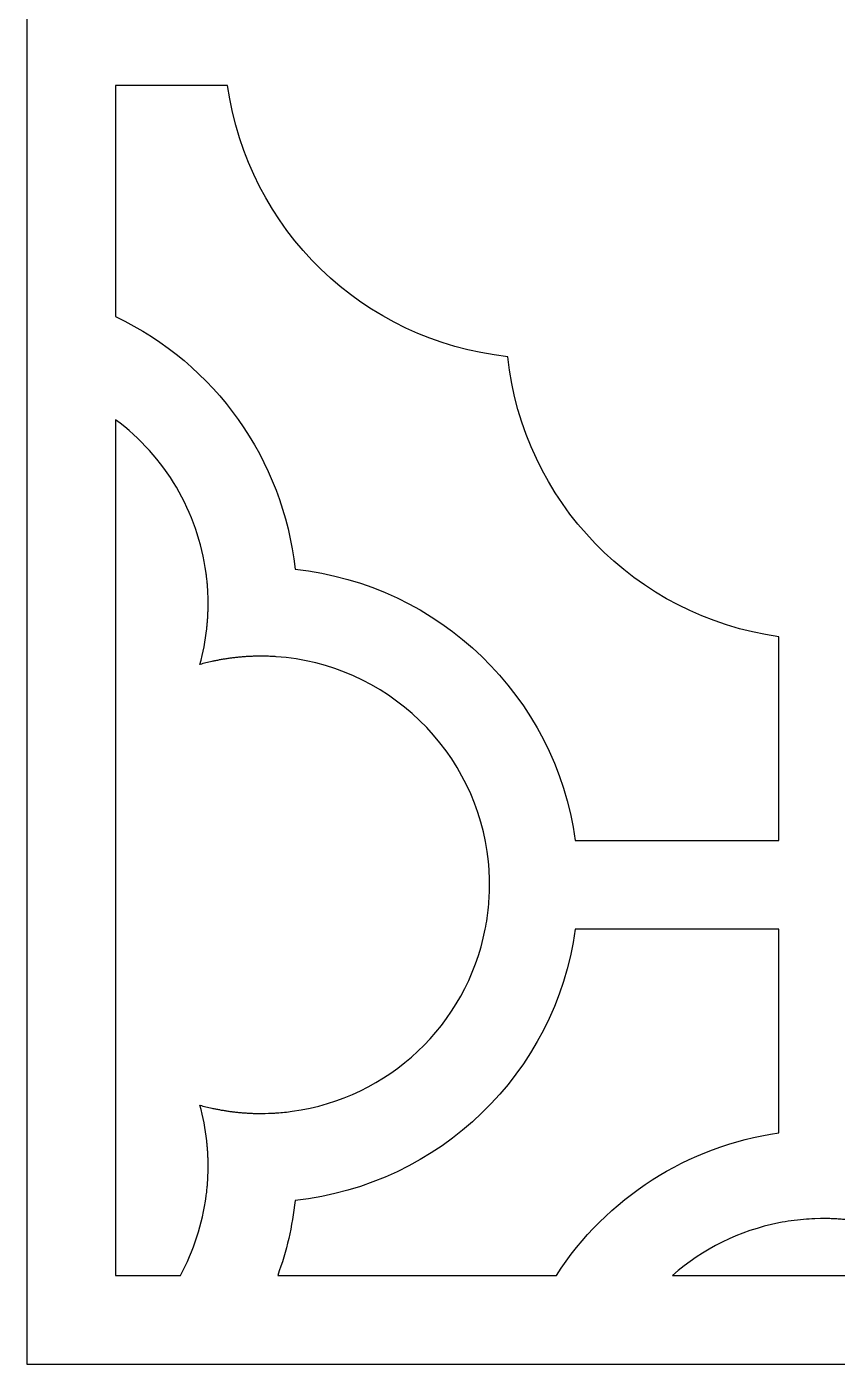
# Model space of a CAD drawing. Header units: centimetres. Extents: x -7.4 to -1.5, y -9 to 2.2.
# Drawn here: x -7.44 to -6.471, y -9 to -7.401 of the extents above; entities that cross this region are included whole.
import ezdxf

# ---------------------------------------------------------------- set-up
doc = ezdxf.new("R2010")
doc.units = ezdxf.units.CM
doc.header["$MEASUREMENT"] = 0
doc.layers.add('layer 1', color=7, linetype='Continuous')

msp = doc.modelspace()

# ---------------------------------------------------------------- linework, layer by layer
at = {"layer": 'layer 1', "color": 250}
for points, knots in [([(-7.43951, 2.23468), (-7.43951, 2.23468), (-7.33331, 2.23468), (-7.33331, 2.23468), (-7.33331, 2.23468), (-7.33331, 2.23468), (-1.60574, 2.23468), (-1.60574, 2.23468), (-1.60574, 2.23468), (-1.60574, 2.23468), (-1.49953, 2.23468), (-1.49953, 2.23468), (-1.49953, 2.23468), (-1.49953, 2.23468), (-1.49953, 2.12848), (-1.49953, 2.12848), (-1.49953, 2.12848), (-1.49953, 2.12848), (-1.49953, -8.89401), (-1.49953, -8.89401), (-1.49953, -8.89401), (-1.49953, -8.89401), (-1.49953, -9.00021), (-1.49953, -9.00021), (-1.49953, -9.00021), (-1.49953, -9.00021), (-1.60574, -9.00021), (-1.60574, -9.00021), (-1.60574, -9.00021), (-1.60574, -9.00021), (-7.33331, -9.00021), (-7.33331, -9.00021), (-7.33331, -9.00021), (-7.33331, -9.00021), (-7.43951, -9.00021), (-7.43951, -9.00021), (-7.43951, -9.00021), (-7.43951, -9.00021), (-7.43951, -8.89401), (-7.43951, -8.89401), (-7.43951, -8.89401), (-7.43951, -8.89401), (-7.43951, 2.12848), (-7.43951, 2.12848), (-7.43951, 2.12848), (-7.43951, 2.12848), (-7.43951, 2.23468), (-7.43951, 2.23468)], [0, 0, 0, 0, 0.0769231, 0.0769231, 0.0769231, 0.0769231, 0.1538462, 0.1538462, 0.1538462, 0.1538462, 0.2307692, 0.2307692, 0.2307692, 0.2307692, 0.3076923, 0.3076923, 0.3076923, 0.3076923, 0.3846154, 0.3846154, 0.3846154, 0.3846154, 0.4615385, 0.4615385, 0.4615385, 0.4615385, 0.5384615, 0.5384615, 0.5384615, 0.5384615, 0.6153846, 0.6153846, 0.6153846, 0.6153846, 0.6923077, 0.6923077, 0.6923077, 0.6923077, 0.7692308, 0.7692308, 0.7692308, 0.7692308, 0.8461538, 0.8461538, 0.8461538, 0.8461538, 1, 1, 1, 1]), ([(-7.33331, -7.47124), (-7.33331, -7.47124), (-7.3231, -7.47124), (-7.3231, -7.47124), (-7.3231, -7.47124), (-7.3231, -7.47124), (-7.25069, -7.47124), (-7.25069, -7.47124), (-7.25069, -7.47124), (-7.25069, -7.47124), (-7.19951, -7.47124), (-7.19951, -7.47124), (-7.19951, -7.47124), (-7.17531, -7.64339), (-7.03744, -7.77702), (-6.86457, -7.79551), (-6.86457, -7.79551), (-6.84596, -7.96837), (-6.71248, -8.10638), (-6.5403, -8.13044), (-6.5403, -8.13044), (-6.5403, -8.13044), (-6.5403, -8.18172), (-6.5403, -8.18172), (-6.5403, -8.18172), (-6.5403, -8.18172), (-6.5403, -8.20787), (-6.5403, -8.20787), (-6.5403, -8.20787), (-6.5403, -8.20787), (-6.5403, -8.28527), (-6.5403, -8.28527), (-6.5403, -8.28527), (-6.5403, -8.28527), (-6.5403, -8.37389), (-6.5403, -8.37389), (-6.5403, -8.37389), (-6.5403, -8.37389), (-6.66203, -8.37389), (-6.66203, -8.37389), (-6.66203, -8.37389), (-6.66203, -8.37389), (-6.78374, -8.37389), (-6.78374, -8.37389), (-6.78374, -8.37389), (-6.80795, -8.20172), (-6.94582, -8.0681), (-7.11868, -8.0496), (-7.11868, -8.0496), (-7.13302, -7.91847), (-7.21416, -7.8042), (-7.33331, -7.74759), (-7.33331, -7.74759), (-7.33331, -7.74759), (-7.33331, -7.47124), (-7.33331, -7.47124)], [0, 0, 0, 0, 0.0666667, 0.0666667, 0.0666667, 0.0666667, 0.1333333, 0.1333333, 0.1333333, 0.1333333, 0.2, 0.2, 0.2, 0.2, 0.2666667, 0.2666667, 0.2666667, 0.2666667, 0.3333333, 0.3333333, 0.3333333, 0.3333333, 0.4, 0.4, 0.4, 0.4, 0.4666667, 0.4666667, 0.4666667, 0.4666667, 0.5333333, 0.5333333, 0.5333333, 0.5333333, 0.6, 0.6, 0.6, 0.6, 0.6666667, 0.6666667, 0.6666667, 0.6666667, 0.7333333, 0.7333333, 0.7333333, 0.7333333, 0.8, 0.8, 0.8, 0.8, 0.8666667, 0.8666667, 0.8666667, 0.8666667, 1, 1, 1, 1]), ([(-7.33331, -7.87086), (-7.274, -7.91488), (-7.23497, -7.98105), (-7.22508, -8.05424), (-7.22508, -8.05424), (-7.22508, -8.05424), (-7.22492, -8.05539), (-7.22492, -8.05539), (-7.22492, -8.05539), (-7.22492, -8.05539), (-7.22479, -8.05655), (-7.22479, -8.05655), (-7.22479, -8.05655), (-7.22479, -8.05655), (-7.22451, -8.05888), (-7.22451, -8.05888), (-7.22451, -8.05888), (-7.22451, -8.05888), (-7.2243, -8.06061), (-7.2243, -8.06061), (-7.2243, -8.06061), (-7.2243, -8.06061), (-7.22417, -8.06176), (-7.22417, -8.06176), (-7.22417, -8.06176), (-7.22417, -8.06176), (-7.224, -8.0635), (-7.224, -8.0635), (-7.224, -8.0635), (-7.224, -8.0635), (-7.22386, -8.065), (-7.22386, -8.065), (-7.22386, -8.065), (-7.22386, -8.065), (-7.22374, -8.0664), (-7.22374, -8.0664), (-7.22374, -8.0664), (-7.22374, -8.0664), (-7.22364, -8.06759), (-7.22364, -8.06759), (-7.22364, -8.06759), (-7.22364, -8.06759), (-7.22356, -8.06857), (-7.22356, -8.06857), (-7.22356, -8.06857), (-7.22356, -8.06857), (-7.22345, -8.06992), (-7.22345, -8.06992), (-7.22345, -8.06992), (-7.22345, -8.06992), (-7.22311, -8.07518), (-7.22311, -8.07518), (-7.22311, -8.07518), (-7.22311, -8.07518), (-7.22304, -8.07634), (-7.22304, -8.07634), (-7.22304, -8.07634), (-7.22304, -8.07634), (-7.223, -8.07752), (-7.223, -8.07752), (-7.223, -8.07752), (-7.223, -8.07752), (-7.22293, -8.07871), (-7.22293, -8.07871), (-7.22293, -8.07871), (-7.22293, -8.07871), (-7.22289, -8.07988), (-7.22289, -8.07988), (-7.22289, -8.07988), (-7.22289, -8.07988), (-7.22283, -8.08162), (-7.22283, -8.08162), (-7.22283, -8.08162), (-7.22283, -8.08162), (-7.22272, -8.08553), (-7.22272, -8.08553), (-7.22272, -8.08553), (-7.22272, -8.08553), (-7.22271, -8.08701), (-7.22271, -8.08701), (-7.22271, -8.08701), (-7.22271, -8.08701), (-7.22267, -8.0888), (-7.22267, -8.0888), (-7.22267, -8.0888), (-7.22267, -8.0888), (-7.22265, -8.09054), (-7.22265, -8.09054), (-7.22265, -8.09054), (-7.22265, -8.09054), (-7.22267, -8.09173), (-7.22267, -8.09173), (-7.22267, -8.09173), (-7.22267, -8.09173), (-7.22267, -8.09291), (-7.22267, -8.09291), (-7.22267, -8.09291), (-7.22267, -8.09291), (-7.22271, -8.09409), (-7.22271, -8.09409), (-7.22271, -8.09409), (-7.22271, -8.09409), (-7.22271, -8.09528), (-7.22271, -8.09528), (-7.22271, -8.09528), (-7.22271, -8.09528), (-7.22274, -8.09645), (-7.22274, -8.09645), (-7.22274, -8.09645), (-7.22274, -8.09645), (-7.22276, -8.09763), (-7.22276, -8.09763), (-7.22276, -8.09763), (-7.22276, -8.09763), (-7.22279, -8.0988), (-7.22279, -8.0988), (-7.22279, -8.0988), (-7.22279, -8.0988), (-7.22283, -8.09997), (-7.22283, -8.09997), (-7.22283, -8.09997), (-7.22283, -8.09997), (-7.22289, -8.10115), (-7.22289, -8.10115), (-7.22289, -8.10115), (-7.22289, -8.10115), (-7.22293, -8.10233), (-7.22293, -8.10233), (-7.22293, -8.10233), (-7.22293, -8.10233), (-7.223, -8.10351), (-7.223, -8.10351), (-7.223, -8.10351), (-7.223, -8.10351), (-7.22304, -8.10467), (-7.22304, -8.10467), (-7.22304, -8.10467), (-7.22304, -8.10467), (-7.22311, -8.10584), (-7.22311, -8.10584), (-7.22311, -8.10584), (-7.22311, -8.10584), (-7.22316, -8.10701), (-7.22316, -8.10701), (-7.22316, -8.10701), (-7.22316, -8.10701), (-7.22324, -8.10818), (-7.22324, -8.10818), (-7.22324, -8.10818), (-7.22324, -8.10818), (-7.2233, -8.10934), (-7.2233, -8.10934), (-7.2233, -8.10934), (-7.2233, -8.10934), (-7.2234, -8.11051), (-7.2234, -8.11051), (-7.2234, -8.11051), (-7.2234, -8.11051), (-7.22348, -8.11166), (-7.22348, -8.11166), (-7.22348, -8.11166), (-7.22348, -8.11166), (-7.22358, -8.11283), (-7.22358, -8.11283), (-7.22358, -8.11283), (-7.22358, -8.11283), (-7.22367, -8.11398), (-7.22367, -8.11398), (-7.22367, -8.11398), (-7.22367, -8.11398), (-7.2238, -8.11516), (-7.2238, -8.11516), (-7.2238, -8.11516), (-7.2238, -8.11516), (-7.22389, -8.1163), (-7.22389, -8.1163), (-7.22389, -8.1163), (-7.22389, -8.1163), (-7.224, -8.11746), (-7.224, -8.11746), (-7.224, -8.11746), (-7.224, -8.11746), (-7.22409, -8.1186), (-7.22409, -8.1186), (-7.22409, -8.1186), (-7.22409, -8.1186), (-7.22422, -8.11975), (-7.22422, -8.11975), (-7.22422, -8.11975), (-7.22422, -8.11975), (-7.22435, -8.12091), (-7.22435, -8.12091), (-7.22435, -8.12091), (-7.22593, -8.13528), (-7.22866, -8.14951), (-7.23252, -8.16345), (-7.23252, -8.16345), (-7.22779, -8.16217), (-7.22303, -8.161), (-7.21825, -8.15995), (-7.21825, -8.15995), (-7.21825, -8.15995), (-7.21713, -8.1597), (-7.21713, -8.1597), (-7.21713, -8.1597), (-7.21713, -8.1597), (-7.21602, -8.15948), (-7.21602, -8.15948), (-7.21602, -8.15948), (-7.21602, -8.15948), (-7.2149, -8.15922), (-7.2149, -8.15922), (-7.2149, -8.15922), (-7.2149, -8.15922), (-7.21378, -8.15901), (-7.21378, -8.15901), (-7.21378, -8.15901), (-7.21378, -8.15901), (-7.21267, -8.15879), (-7.21267, -8.15879), (-7.21267, -8.15879), (-7.21267, -8.15879), (-7.21156, -8.15858), (-7.21156, -8.15858), (-7.21156, -8.15858), (-7.21156, -8.15858), (-7.21044, -8.15835), (-7.21044, -8.15835), (-7.21044, -8.15835), (-7.21044, -8.15835), (-7.20932, -8.15816), (-7.20932, -8.15816), (-7.20932, -8.15816), (-7.20932, -8.15816), (-7.20818, -8.15793), (-7.20818, -8.15793), (-7.20818, -8.15793), (-7.20818, -8.15793), (-7.20708, -8.15774), (-7.20708, -8.15774), (-7.20708, -8.15774), (-7.20708, -8.15774), (-7.20593, -8.15753), (-7.20593, -8.15753), (-7.20593, -8.15753), (-7.20593, -8.15753), (-7.20482, -8.15736), (-7.20482, -8.15736), (-7.20482, -8.15736), (-7.20482, -8.15736), (-7.20368, -8.15717), (-7.20368, -8.15717), (-7.20368, -8.15717), (-7.20368, -8.15717), (-7.20255, -8.157), (-7.20255, -8.157), (-7.20255, -8.157), (-7.20255, -8.157), (-7.20141, -8.1568), (-7.20141, -8.1568), (-7.20141, -8.1568), (-7.20141, -8.1568), (-7.20028, -8.15664), (-7.20028, -8.15664), (-7.20028, -8.15664), (-7.20028, -8.15664), (-7.19914, -8.15646), (-7.19914, -8.15646), (-7.19914, -8.15646), (-7.19914, -8.15646), (-7.19798, -8.15631), (-7.19798, -8.15631), (-7.19798, -8.15631), (-7.19798, -8.15631), (-7.19683, -8.15612), (-7.19683, -8.15612), (-7.19683, -8.15612), (-7.19683, -8.15612), (-7.19572, -8.15599), (-7.19572, -8.15599), (-7.19572, -8.15599), (-7.19572, -8.15599), (-7.19456, -8.15583), (-7.19456, -8.15583), (-7.19456, -8.15583), (-7.19456, -8.15583), (-7.19342, -8.1557), (-7.19342, -8.1557), (-7.19342, -8.1557), (-7.19342, -8.1557), (-7.19227, -8.15554), (-7.19227, -8.15554), (-7.19227, -8.15554), (-7.19227, -8.15554), (-7.19113, -8.15542), (-7.19113, -8.15542), (-7.19113, -8.15542), (-7.19113, -8.15542), (-7.18998, -8.15528), (-7.18998, -8.15528), (-7.18998, -8.15528), (-7.18998, -8.15528), (-7.18883, -8.15515), (-7.18883, -8.15515), (-7.18883, -8.15515), (-7.18883, -8.15515), (-7.18767, -8.15503), (-7.18767, -8.15503), (-7.18767, -8.15503), (-7.18767, -8.15503), (-7.18653, -8.15494), (-7.18653, -8.15494), (-7.18653, -8.15494), (-7.18653, -8.15494), (-7.18538, -8.15481), (-7.18538, -8.15481), (-7.18538, -8.15481), (-7.18538, -8.15481), (-7.18424, -8.15472), (-7.18424, -8.15472), (-7.18424, -8.15472), (-7.18424, -8.15472), (-7.18306, -8.1546), (-7.18306, -8.1546), (-7.18306, -8.1546), (-7.18306, -8.1546), (-7.18191, -8.1545), (-7.18191, -8.1545), (-7.18191, -8.1545), (-7.18191, -8.1545), (-7.18073, -8.15441), (-7.18073, -8.15441), (-7.18073, -8.15441), (-7.18073, -8.15441), (-7.17959, -8.15433), (-7.17959, -8.15433), (-7.17959, -8.15433), (-7.17959, -8.15433), (-7.1784, -8.15422), (-7.1784, -8.15422), (-7.1784, -8.15422), (-7.1784, -8.15422), (-7.17726, -8.15416), (-7.17726, -8.15416), (-7.17726, -8.15416), (-7.17726, -8.15416), (-7.17608, -8.15409), (-7.17608, -8.15409), (-7.17608, -8.15409), (-7.17608, -8.15409), (-7.17492, -8.15403), (-7.17492, -8.15403), (-7.17492, -8.15403), (-7.17492, -8.15403), (-7.17373, -8.15397), (-7.17373, -8.15397), (-7.17373, -8.15397), (-7.17373, -8.15397), (-7.17259, -8.15392), (-7.17259, -8.15392), (-7.17259, -8.15392), (-7.17259, -8.15392), (-7.1714, -8.15386), (-7.1714, -8.15386), (-7.1714, -8.15386), (-7.1714, -8.15386), (-7.17022, -8.15381), (-7.17022, -8.15381), (-7.17022, -8.15381), (-7.17022, -8.15381), (-7.16905, -8.15375), (-7.16905, -8.15375), (-7.16905, -8.15375), (-7.16905, -8.15375), (-7.16788, -8.15372), (-7.16788, -8.15372), (-7.16788, -8.15372), (-7.16788, -8.15372), (-7.1667, -8.15369), (-7.1667, -8.15369), (-7.1667, -8.15369), (-7.1667, -8.15369), (-7.16553, -8.15366), (-7.16553, -8.15366), (-7.16553, -8.15366), (-7.16553, -8.15366), (-7.16434, -8.15364), (-7.16434, -8.15364), (-7.16434, -8.15364), (-7.16434, -8.15364), (-7.16317, -8.15364), (-7.16317, -8.15364), (-7.16317, -8.15364), (-7.16317, -8.15364), (-7.16198, -8.1536), (-7.16198, -8.1536), (-7.16198, -8.1536), (-7.16198, -8.1536), (-7.16081, -8.1536), (-7.16081, -8.1536), (-7.16081, -8.1536), (-7.16081, -8.1536), (-7.15962, -8.15358), (-7.15962, -8.15358), (-7.15962, -8.15358), (-7.15962, -8.15358), (-7.15843, -8.1536), (-7.15843, -8.1536), (-7.15843, -8.1536), (-7.15843, -8.1536), (-7.157, -8.15361), (-7.157, -8.15361), (-7.157, -8.15361), (-7.157, -8.15361), (-7.15548, -8.15364), (-7.15548, -8.15364), (-7.15548, -8.15364), (-7.15548, -8.15364), (-7.15042, -8.15376), (-7.15042, -8.15376), (-7.15042, -8.15376), (-7.15042, -8.15376), (-7.14897, -8.15383), (-7.14897, -8.15383), (-7.14897, -8.15383), (-7.14897, -8.15383), (-7.14368, -8.15408), (-7.14368, -8.15408), (-7.14368, -8.15408), (-7.14368, -8.15408), (-7.14251, -8.15415), (-7.14251, -8.15415), (-7.14251, -8.15415), (-7.14251, -8.15415), (-7.14133, -8.15422), (-7.14133, -8.15422), (-7.14133, -8.15422), (-7.07701, -8.15873), (-7.01628, -8.18574), (-6.96983, -8.23047), (-6.96983, -8.23047), (-6.92335, -8.27522), (-6.89424, -8.33503), (-6.88766, -8.39921), (-6.88766, -8.39921), (-6.88766, -8.39921), (-6.88726, -8.40336), (-6.88726, -8.40336), (-6.88726, -8.40336), (-6.88726, -8.40336), (-6.88713, -8.40502), (-6.88713, -8.40502), (-6.88713, -8.40502), (-6.88684, -8.40879), (-6.88661, -8.41258), (-6.88645, -8.41635), (-6.88645, -8.41635), (-6.88645, -8.41635), (-6.88641, -8.41734), (-6.88641, -8.41734), (-6.88641, -8.41734), (-6.88641, -8.41734), (-6.88638, -8.41849), (-6.88638, -8.41849), (-6.88638, -8.41849), (-6.88638, -8.41849), (-6.88631, -8.42017), (-6.88631, -8.42017), (-6.88631, -8.42017), (-6.88631, -8.42017), (-6.88628, -8.42172), (-6.88628, -8.42172), (-6.88628, -8.42172), (-6.88628, -8.42172), (-6.88628, -8.42272), (-6.88628, -8.42272), (-6.88628, -8.42272), (-6.88628, -8.42272), (-6.88624, -8.42441), (-6.88624, -8.42441), (-6.88624, -8.42441), (-6.88624, -8.42441), (-6.88623, -8.42612), (-6.88623, -8.42612), (-6.88623, -8.42612), (-6.88623, -8.42612), (-6.88623, -8.42781), (-6.88623, -8.42781), (-6.88623, -8.42781), (-6.88623, -8.42781), (-6.88624, -8.4295), (-6.88624, -8.4295), (-6.88624, -8.4295), (-6.88624, -8.4295), (-6.88627, -8.43086), (-6.88627, -8.43086), (-6.88627, -8.43086), (-6.88627, -8.43086), (-6.88628, -8.43204), (-6.88628, -8.43204), (-6.88628, -8.43204), (-6.88628, -8.43204), (-6.88631, -8.43373), (-6.88631, -8.43373), (-6.88631, -8.43373), (-6.88631, -8.43373), (-6.88638, -8.43545), (-6.88638, -8.43545), (-6.88638, -8.43545), (-6.88638, -8.43545), (-6.88641, -8.4366), (-6.88641, -8.4366), (-6.88641, -8.4366), (-6.88658, -8.44097), (-6.88684, -8.44534), (-6.88719, -8.44971), (-6.88719, -8.44971), (-6.88719, -8.44971), (-6.88755, -8.45389), (-6.88755, -8.45389), (-6.88755, -8.45389), (-6.88846, -8.46267), (-6.88974, -8.47139), (-6.89141, -8.48006), (-6.89141, -8.48006), (-6.9139, -8.59445), (-7.00675, -8.68195), (-7.12225, -8.6978), (-7.12225, -8.6978), (-7.1283, -8.69863), (-7.13437, -8.69926), (-7.14046, -8.69968), (-7.14046, -8.69968), (-7.14046, -8.69968), (-7.1419, -8.69978), (-7.1419, -8.69978), (-7.1419, -8.69978), (-7.1419, -8.69978), (-7.14309, -8.69985), (-7.14309, -8.69985), (-7.14309, -8.69985), (-7.14309, -8.69985), (-7.14897, -8.70013), (-7.14897, -8.70013), (-7.14897, -8.70013), (-7.14897, -8.70013), (-7.15042, -8.7002), (-7.15042, -8.7002), (-7.15042, -8.7002), (-7.15042, -8.7002), (-7.15461, -8.70032), (-7.15461, -8.70032), (-7.15461, -8.70032), (-7.15461, -8.70032), (-7.15608, -8.70033), (-7.15608, -8.70033), (-7.15608, -8.70033), (-7.15608, -8.70033), (-7.15786, -8.70036), (-7.15786, -8.70036), (-7.15786, -8.70036), (-7.15786, -8.70036), (-7.15962, -8.70038), (-7.15962, -8.70038), (-7.15962, -8.70038), (-7.15962, -8.70038), (-7.16081, -8.70036), (-7.16081, -8.70036), (-7.16081, -8.70036), (-7.16081, -8.70036), (-7.16198, -8.70036), (-7.16198, -8.70036), (-7.16198, -8.70036), (-7.16198, -8.70036), (-7.16317, -8.70033), (-7.16317, -8.70033), (-7.16317, -8.70033), (-7.16317, -8.70033), (-7.16434, -8.70033), (-7.16434, -8.70033), (-7.16434, -8.70033), (-7.16434, -8.70033), (-7.16553, -8.7003), (-7.16553, -8.7003), (-7.16553, -8.7003), (-7.16553, -8.7003), (-7.1667, -8.70027), (-7.1667, -8.70027), (-7.1667, -8.70027), (-7.1667, -8.70027), (-7.16788, -8.70024), (-7.16788, -8.70024), (-7.16788, -8.70024), (-7.16788, -8.70024), (-7.16905, -8.70021), (-7.16905, -8.70021), (-7.16905, -8.70021), (-7.16905, -8.70021), (-7.17022, -8.70014), (-7.17022, -8.70014), (-7.17022, -8.70014), (-7.17022, -8.70014), (-7.1714, -8.7001), (-7.1714, -8.7001), (-7.1714, -8.7001), (-7.1714, -8.7001), (-7.17259, -8.70005), (-7.17259, -8.70005), (-7.17259, -8.70005), (-7.17259, -8.70005), (-7.17373, -8.7), (-7.17373, -8.7), (-7.17373, -8.7), (-7.17373, -8.7), (-7.17492, -8.69994), (-7.17492, -8.69994), (-7.17492, -8.69994), (-7.17492, -8.69994), (-7.17607, -8.69987), (-7.17607, -8.69987), (-7.17607, -8.69987), (-7.17607, -8.69987), (-7.17725, -8.69979), (-7.17725, -8.69979), (-7.17725, -8.69979), (-7.17725, -8.69979), (-7.17839, -8.69973), (-7.17839, -8.69973), (-7.17839, -8.69973), (-7.17839, -8.69973), (-7.17958, -8.69964), (-7.17958, -8.69964), (-7.17958, -8.69964), (-7.17958, -8.69964), (-7.18072, -8.69955), (-7.18072, -8.69955), (-7.18072, -8.69955), (-7.18072, -8.69955), (-7.1819, -8.69946), (-7.1819, -8.69946), (-7.1819, -8.69946), (-7.1819, -8.69946), (-7.18304, -8.69936), (-7.18304, -8.69936), (-7.18304, -8.69936), (-7.18304, -8.69936), (-7.1842, -8.69924), (-7.1842, -8.69924), (-7.1842, -8.69924), (-7.1842, -8.69924), (-7.18536, -8.69915), (-7.18536, -8.69915), (-7.18536, -8.69915), (-7.18536, -8.69915), (-7.18651, -8.69903), (-7.18651, -8.69903), (-7.18651, -8.69903), (-7.18651, -8.69903), (-7.18765, -8.69894), (-7.18765, -8.69894), (-7.18765, -8.69894), (-7.18765, -8.69894), (-7.18882, -8.69881), (-7.18882, -8.69881), (-7.18882, -8.69881), (-7.18882, -8.69881), (-7.18995, -8.69869), (-7.18995, -8.69869), (-7.18995, -8.69869), (-7.18995, -8.69869), (-7.1911, -8.69855), (-7.1911, -8.69855), (-7.1911, -8.69855), (-7.1911, -8.69855), (-7.19226, -8.69842), (-7.19226, -8.69842), (-7.19226, -8.69842), (-7.19226, -8.69842), (-7.1934, -8.69826), (-7.1934, -8.69826), (-7.1934, -8.69826), (-7.1934, -8.69826), (-7.19454, -8.69813), (-7.19454, -8.69813), (-7.19454, -8.69813), (-7.19454, -8.69813), (-7.1957, -8.69797), (-7.1957, -8.69797), (-7.1957, -8.69797), (-7.1957, -8.69797), (-7.19681, -8.69785), (-7.19681, -8.69785), (-7.19681, -8.69785), (-7.19681, -8.69785), (-7.19795, -8.69766), (-7.19795, -8.69766), (-7.19795, -8.69766), (-7.19795, -8.69766), (-7.1991, -8.6975), (-7.1991, -8.6975), (-7.1991, -8.6975), (-7.1991, -8.6975), (-7.20025, -8.69732), (-7.20025, -8.69732), (-7.20025, -8.69732), (-7.20025, -8.69732), (-7.20137, -8.69716), (-7.20137, -8.69716), (-7.20137, -8.69716), (-7.20137, -8.69716), (-7.20252, -8.69697), (-7.20252, -8.69697), (-7.20252, -8.69697), (-7.20252, -8.69697), (-7.20363, -8.69679), (-7.20363, -8.69679), (-7.20363, -8.69679), (-7.20363, -8.69679), (-7.20478, -8.69661), (-7.20478, -8.69661), (-7.20478, -8.69661), (-7.20478, -8.69661), (-7.2059, -8.69643), (-7.2059, -8.69643), (-7.2059, -8.69643), (-7.2059, -8.69643), (-7.20705, -8.69622), (-7.20705, -8.69622), (-7.20705, -8.69622), (-7.20705, -8.69622), (-7.20816, -8.69603), (-7.20816, -8.69603), (-7.20816, -8.69603), (-7.20816, -8.69603), (-7.20928, -8.6958), (-7.20928, -8.6958), (-7.20928, -8.6958), (-7.20928, -8.6958), (-7.2104, -8.69562), (-7.2104, -8.69562), (-7.2104, -8.69562), (-7.2104, -8.69562), (-7.21151, -8.69539), (-7.21151, -8.69539), (-7.21151, -8.69539), (-7.21151, -8.69539), (-7.21264, -8.69518), (-7.21264, -8.69518), (-7.21264, -8.69518), (-7.21264, -8.69518), (-7.21375, -8.69496), (-7.21375, -8.69496), (-7.21375, -8.69496), (-7.21375, -8.69496), (-7.21486, -8.69474), (-7.21486, -8.69474), (-7.21486, -8.69474), (-7.21486, -8.69474), (-7.21598, -8.69448), (-7.21598, -8.69448), (-7.21598, -8.69448), (-7.21598, -8.69448), (-7.21709, -8.69426), (-7.21709, -8.69426), (-7.21709, -8.69426), (-7.21709, -8.69426), (-7.21821, -8.69401), (-7.21821, -8.69401), (-7.21821, -8.69401), (-7.22299, -8.69297), (-7.22774, -8.69181), (-7.23246, -8.69052), (-7.23246, -8.69052), (-7.22865, -8.70446), (-7.22594, -8.71868), (-7.22436, -8.73306), (-7.22436, -8.73306), (-7.22436, -8.73306), (-7.22423, -8.73421), (-7.22423, -8.73421), (-7.22423, -8.73421), (-7.22423, -8.73421), (-7.22411, -8.73536), (-7.22411, -8.73536), (-7.22411, -8.73536), (-7.22411, -8.73536), (-7.224, -8.73651), (-7.224, -8.73651), (-7.224, -8.73651), (-7.224, -8.73651), (-7.22389, -8.73766), (-7.22389, -8.73766), (-7.22389, -8.73766), (-7.22389, -8.73766), (-7.2238, -8.7388), (-7.2238, -8.7388), (-7.2238, -8.7388), (-7.2238, -8.7388), (-7.22367, -8.73999), (-7.22367, -8.73999), (-7.22367, -8.73999), (-7.22367, -8.73999), (-7.22358, -8.74113), (-7.22358, -8.74113), (-7.22358, -8.74113), (-7.22358, -8.74113), (-7.22348, -8.7423), (-7.22348, -8.7423), (-7.22348, -8.7423), (-7.22348, -8.7423), (-7.2234, -8.74346), (-7.2234, -8.74346), (-7.2234, -8.74346), (-7.2234, -8.74346), (-7.2233, -8.74463), (-7.2233, -8.74463), (-7.2233, -8.74463), (-7.2233, -8.74463), (-7.22324, -8.74578), (-7.22324, -8.74578), (-7.22324, -8.74578), (-7.22324, -8.74578), (-7.22316, -8.74696), (-7.22316, -8.74696), (-7.22316, -8.74696), (-7.22316, -8.74696), (-7.22311, -8.74812), (-7.22311, -8.74812), (-7.22311, -8.74812), (-7.22311, -8.74812), (-7.22304, -8.74929), (-7.22304, -8.74929), (-7.22304, -8.74929), (-7.22304, -8.74929), (-7.223, -8.75045), (-7.223, -8.75045), (-7.223, -8.75045), (-7.223, -8.75045), (-7.22293, -8.75163), (-7.22293, -8.75163), (-7.22293, -8.75163), (-7.22293, -8.75163), (-7.22289, -8.75281), (-7.22289, -8.75281), (-7.22289, -8.75281), (-7.22289, -8.75281), (-7.22283, -8.75399), (-7.22283, -8.75399), (-7.22283, -8.75399), (-7.22283, -8.75399), (-7.22279, -8.75516), (-7.22279, -8.75516), (-7.22279, -8.75516), (-7.22279, -8.75516), (-7.22276, -8.75633), (-7.22276, -8.75633), (-7.22276, -8.75633), (-7.22276, -8.75633), (-7.22274, -8.75752), (-7.22274, -8.75752), (-7.22274, -8.75752), (-7.22274, -8.75752), (-7.22271, -8.75869), (-7.22271, -8.75869), (-7.22271, -8.75869), (-7.22271, -8.75869), (-7.22271, -8.75987), (-7.22271, -8.75987), (-7.22271, -8.75987), (-7.22271, -8.75987), (-7.22267, -8.76104), (-7.22267, -8.76104), (-7.22267, -8.76104), (-7.22267, -8.76104), (-7.22267, -8.76223), (-7.22267, -8.76223), (-7.22267, -8.76223), (-7.22267, -8.76223), (-7.22265, -8.76342), (-7.22265, -8.76342), (-7.22265, -8.76342), (-7.22265, -8.76342), (-7.22267, -8.76459), (-7.22267, -8.76459), (-7.22267, -8.76459), (-7.22267, -8.76459), (-7.22269, -8.76603), (-7.22269, -8.76603), (-7.22269, -8.76603), (-7.22269, -8.76603), (-7.22271, -8.76756), (-7.22271, -8.76756), (-7.22271, -8.76756), (-7.22271, -8.76756), (-7.22279, -8.77154), (-7.22279, -8.77154), (-7.22279, -8.77154), (-7.22279, -8.77154), (-7.22289, -8.77408), (-7.22289, -8.77408), (-7.22289, -8.77408), (-7.22289, -8.77408), (-7.22293, -8.77525), (-7.22293, -8.77525), (-7.22293, -8.77525), (-7.22293, -8.77525), (-7.223, -8.77644), (-7.223, -8.77644), (-7.223, -8.77644), (-7.223, -8.77644), (-7.22303, -8.77747), (-7.22303, -8.77747), (-7.22303, -8.77747), (-7.22303, -8.77747), (-7.22311, -8.77879), (-7.22311, -8.77879), (-7.22311, -8.77879), (-7.22311, -8.77879), (-7.22344, -8.7839), (-7.22344, -8.7839), (-7.22344, -8.7839), (-7.22344, -8.7839), (-7.22355, -8.78522), (-7.22355, -8.78522), (-7.22355, -8.78522), (-7.22355, -8.78522), (-7.22364, -8.78638), (-7.22364, -8.78638), (-7.22364, -8.78638), (-7.22364, -8.78638), (-7.22374, -8.78756), (-7.22374, -8.78756), (-7.22374, -8.78756), (-7.22374, -8.78756), (-7.22385, -8.7887), (-7.22385, -8.7887), (-7.22385, -8.7887), (-7.22385, -8.7887), (-7.22394, -8.78982), (-7.22394, -8.78982), (-7.22394, -8.78982), (-7.22394, -8.78982), (-7.22409, -8.79147), (-7.22409, -8.79147), (-7.22409, -8.79147), (-7.22409, -8.79147), (-7.22424, -8.79278), (-7.22424, -8.79278), (-7.22424, -8.79278), (-7.22424, -8.79278), (-7.22444, -8.79451), (-7.22444, -8.79451), (-7.22444, -8.79451), (-7.22444, -8.79451), (-7.22469, -8.79662), (-7.22469, -8.79662), (-7.22469, -8.79662), (-7.22469, -8.79662), (-7.22485, -8.79798), (-7.22485, -8.79798), (-7.22485, -8.79798), (-7.22485, -8.79798), (-7.22501, -8.79915), (-7.22501, -8.79915), (-7.22501, -8.79915), (-7.22942, -8.83239), (-7.23989, -8.86454), (-7.2559, -8.89401), (-7.2559, -8.89401), (-7.2559, -8.89401), (-7.33331, -8.89401), (-7.33331, -8.89401), (-7.33331, -8.89401), (-7.33331, -8.89401), (-7.33331, -7.87086), (-7.33331, -7.87086), (-7.33331, -7.87086), (-7.33331, -7.87086), (-7.33331, -7.87086), (-7.33331, -7.87086)], [0, 0, 0, 0, 0.004065, 0.004065, 0.004065, 0.004065, 0.0081301, 0.0081301, 0.0081301, 0.0081301, 0.0121951, 0.0121951, 0.0121951, 0.0121951, 0.0162602, 0.0162602, 0.0162602, 0.0162602, 0.0203252, 0.0203252, 0.0203252, 0.0203252, 0.0243902, 0.0243902, 0.0243902, 0.0243902, 0.0284553, 0.0284553, 0.0284553, 0.0284553, 0.0325203, 0.0325203, 0.0325203, 0.0325203, 0.0365854, 0.0365854, 0.0365854, 0.0365854, 0.0406504, 0.0406504, 0.0406504, 0.0406504, 0.0447154, 0.0447154, 0.0447154, 0.0447154, 0.0487805, 0.0487805, 0.0487805, 0.0487805, 0.0528455, 0.0528455, 0.0528455, 0.0528455, 0.0569106, 0.0569106, 0.0569106, 0.0569106, 0.0609756, 0.0609756, 0.0609756, 0.0609756, 0.0650407, 0.0650407, 0.0650407, 0.0650407, 0.0691057, 0.0691057, 0.0691057, 0.0691057, 0.0731707, 0.0731707, 0.0731707, 0.0731707, 0.0772358, 0.0772358, 0.0772358, 0.0772358, 0.0813008, 0.0813008, 0.0813008, 0.0813008, 0.0853659, 0.0853659, 0.0853659, 0.0853659, 0.0894309, 0.0894309, 0.0894309, 0.0894309, 0.0934959, 0.0934959, 0.0934959, 0.0934959, 0.097561, 0.097561, 0.097561, 0.097561, 0.101626, 0.101626, 0.101626, 0.101626, 0.1056911, 0.1056911, 0.1056911, 0.1056911, 0.1097561, 0.1097561, 0.1097561, 0.1097561, 0.1138211, 0.1138211, 0.1138211, 0.1138211, 0.1178862, 0.1178862, 0.1178862, 0.1178862, 0.1219512, 0.1219512, 0.1219512, 0.1219512, 0.1260163, 0.1260163, 0.1260163, 0.1260163, 0.1300813, 0.1300813, 0.1300813, 0.1300813, 0.1341463, 0.1341463, 0.1341463, 0.1341463, 0.1382114, 0.1382114, 0.1382114, 0.1382114, 0.1422764, 0.1422764, 0.1422764, 0.1422764, 0.1463415, 0.1463415, 0.1463415, 0.1463415, 0.1504065, 0.1504065, 0.1504065, 0.1504065, 0.1544715, 0.1544715, 0.1544715, 0.1544715, 0.1585366, 0.1585366, 0.1585366, 0.1585366, 0.1626016, 0.1626016, 0.1626016, 0.1626016, 0.1666667, 0.1666667, 0.1666667, 0.1666667, 0.1707317, 0.1707317, 0.1707317, 0.1707317, 0.1747967, 0.1747967, 0.1747967, 0.1747967, 0.1788618, 0.1788618, 0.1788618, 0.1788618, 0.1829268, 0.1829268, 0.1829268, 0.1829268, 0.1869919, 0.1869919, 0.1869919, 0.1869919, 0.1910569, 0.1910569, 0.1910569, 0.1910569, 0.195122, 0.195122, 0.195122, 0.195122, 0.199187, 0.199187, 0.199187, 0.199187, 0.203252, 0.203252, 0.203252, 0.203252, 0.2073171, 0.2073171, 0.2073171, 0.2073171, 0.2113821, 0.2113821, 0.2113821, 0.2113821, 0.2154472, 0.2154472, 0.2154472, 0.2154472, 0.2195122, 0.2195122, 0.2195122, 0.2195122, 0.2235772, 0.2235772, 0.2235772, 0.2235772, 0.2276423, 0.2276423, 0.2276423, 0.2276423, 0.2317073, 0.2317073, 0.2317073, 0.2317073, 0.2357724, 0.2357724, 0.2357724, 0.2357724, 0.2398374, 0.2398374, 0.2398374, 0.2398374, 0.2439024, 0.2439024, 0.2439024, 0.2439024, 0.2479675, 0.2479675, 0.2479675, 0.2479675, 0.2520325, 0.2520325, 0.2520325, 0.2520325, 0.2560976, 0.2560976, 0.2560976, 0.2560976, 0.2601626, 0.2601626, 0.2601626, 0.2601626, 0.2642276, 0.2642276, 0.2642276, 0.2642276, 0.2682927, 0.2682927, 0.2682927, 0.2682927, 0.2723577, 0.2723577, 0.2723577, 0.2723577, 0.2764228, 0.2764228, 0.2764228, 0.2764228, 0.2804878, 0.2804878, 0.2804878, 0.2804878, 0.2845528, 0.2845528, 0.2845528, 0.2845528, 0.2886179, 0.2886179, 0.2886179, 0.2886179, 0.2926829, 0.2926829, 0.2926829, 0.2926829, 0.296748, 0.296748, 0.296748, 0.296748, 0.300813, 0.300813, 0.300813, 0.300813, 0.304878, 0.304878, 0.304878, 0.304878, 0.3089431, 0.3089431, 0.3089431, 0.3089431, 0.3130081, 0.3130081, 0.3130081, 0.3130081, 0.3170732, 0.3170732, 0.3170732, 0.3170732, 0.3211382, 0.3211382, 0.3211382, 0.3211382, 0.3252033, 0.3252033, 0.3252033, 0.3252033, 0.3292683, 0.3292683, 0.3292683, 0.3292683, 0.3333333, 0.3333333, 0.3333333, 0.3333333, 0.3373984, 0.3373984, 0.3373984, 0.3373984, 0.3414634, 0.3414634, 0.3414634, 0.3414634, 0.3455285, 0.3455285, 0.3455285, 0.3455285, 0.3495935, 0.3495935, 0.3495935, 0.3495935, 0.3536585, 0.3536585, 0.3536585, 0.3536585, 0.3577236, 0.3577236, 0.3577236, 0.3577236, 0.3617886, 0.3617886, 0.3617886, 0.3617886, 0.3658537, 0.3658537, 0.3658537, 0.3658537, 0.3699187, 0.3699187, 0.3699187, 0.3699187, 0.3739837, 0.3739837, 0.3739837, 0.3739837, 0.3780488, 0.3780488, 0.3780488, 0.3780488, 0.3821138, 0.3821138, 0.3821138, 0.3821138, 0.3861789, 0.3861789, 0.3861789, 0.3861789, 0.3902439, 0.3902439, 0.3902439, 0.3902439, 0.3943089, 0.3943089, 0.3943089, 0.3943089, 0.398374, 0.398374, 0.398374, 0.398374, 0.402439, 0.402439, 0.402439, 0.402439, 0.4065041, 0.4065041, 0.4065041, 0.4065041, 0.4105691, 0.4105691, 0.4105691, 0.4105691, 0.4146341, 0.4146341, 0.4146341, 0.4146341, 0.4186992, 0.4186992, 0.4186992, 0.4186992, 0.4227642, 0.4227642, 0.4227642, 0.4227642, 0.4268293, 0.4268293, 0.4268293, 0.4268293, 0.4308943, 0.4308943, 0.4308943, 0.4308943, 0.4349593, 0.4349593, 0.4349593, 0.4349593, 0.4390244, 0.4390244, 0.4390244, 0.4390244, 0.4430894, 0.4430894, 0.4430894, 0.4430894, 0.4471545, 0.4471545, 0.4471545, 0.4471545, 0.4512195, 0.4512195, 0.4512195, 0.4512195, 0.4552846, 0.4552846, 0.4552846, 0.4552846, 0.4593496, 0.4593496, 0.4593496, 0.4593496, 0.4634146, 0.4634146, 0.4634146, 0.4634146, 0.4674797, 0.4674797, 0.4674797, 0.4674797, 0.4715447, 0.4715447, 0.4715447, 0.4715447, 0.4756098, 0.4756098, 0.4756098, 0.4756098, 0.4796748, 0.4796748, 0.4796748, 0.4796748, 0.4837398, 0.4837398, 0.4837398, 0.4837398, 0.4878049, 0.4878049, 0.4878049, 0.4878049, 0.4918699, 0.4918699, 0.4918699, 0.4918699, 0.495935, 0.495935, 0.495935, 0.495935, 0.5, 0.5, 0.5, 0.5, 0.504065, 0.504065, 0.504065, 0.504065, 0.5081301, 0.5081301, 0.5081301, 0.5081301, 0.5121951, 0.5121951, 0.5121951, 0.5121951, 0.5162602, 0.5162602, 0.5162602, 0.5162602, 0.5203252, 0.5203252, 0.5203252, 0.5203252, 0.5243902, 0.5243902, 0.5243902, 0.5243902, 0.5284553, 0.5284553, 0.5284553, 0.5284553, 0.5325203, 0.5325203, 0.5325203, 0.5325203, 0.5365854, 0.5365854, 0.5365854, 0.5365854, 0.5406504, 0.5406504, 0.5406504, 0.5406504, 0.5447154, 0.5447154, 0.5447154, 0.5447154, 0.5487805, 0.5487805, 0.5487805, 0.5487805, 0.5528455, 0.5528455, 0.5528455, 0.5528455, 0.5569106, 0.5569106, 0.5569106, 0.5569106, 0.5609756, 0.5609756, 0.5609756, 0.5609756, 0.5650407, 0.5650407, 0.5650407, 0.5650407, 0.5691057, 0.5691057, 0.5691057, 0.5691057, 0.5731707, 0.5731707, 0.5731707, 0.5731707, 0.5772358, 0.5772358, 0.5772358, 0.5772358, 0.5813008, 0.5813008, 0.5813008, 0.5813008, 0.5853659, 0.5853659, 0.5853659, 0.5853659, 0.5894309, 0.5894309, 0.5894309, 0.5894309, 0.5934959, 0.5934959, 0.5934959, 0.5934959, 0.597561, 0.597561, 0.597561, 0.597561, 0.601626, 0.601626, 0.601626, 0.601626, 0.6056911, 0.6056911, 0.6056911, 0.6056911, 0.6097561, 0.6097561, 0.6097561, 0.6097561, 0.6138211, 0.6138211, 0.6138211, 0.6138211, 0.6178862, 0.6178862, 0.6178862, 0.6178862, 0.6219512, 0.6219512, 0.6219512, 0.6219512, 0.6260163, 0.6260163, 0.6260163, 0.6260163, 0.6300813, 0.6300813, 0.6300813, 0.6300813, 0.6341463, 0.6341463, 0.6341463, 0.6341463, 0.6382114, 0.6382114, 0.6382114, 0.6382114, 0.6422764, 0.6422764, 0.6422764, 0.6422764, 0.6463415, 0.6463415, 0.6463415, 0.6463415, 0.6504065, 0.6504065, 0.6504065, 0.6504065, 0.6544715, 0.6544715, 0.6544715, 0.6544715, 0.6585366, 0.6585366, 0.6585366, 0.6585366, 0.6626016, 0.6626016, 0.6626016, 0.6626016, 0.6666667, 0.6666667, 0.6666667, 0.6666667, 0.6707317, 0.6707317, 0.6707317, 0.6707317, 0.6747967, 0.6747967, 0.6747967, 0.6747967, 0.6788618, 0.6788618, 0.6788618, 0.6788618, 0.6829268, 0.6829268, 0.6829268, 0.6829268, 0.6869919, 0.6869919, 0.6869919, 0.6869919, 0.6910569, 0.6910569, 0.6910569, 0.6910569, 0.695122, 0.695122, 0.695122, 0.695122, 0.699187, 0.699187, 0.699187, 0.699187, 0.703252, 0.703252, 0.703252, 0.703252, 0.7073171, 0.7073171, 0.7073171, 0.7073171, 0.7113821, 0.7113821, 0.7113821, 0.7113821, 0.7154472, 0.7154472, 0.7154472, 0.7154472, 0.7195122, 0.7195122, 0.7195122, 0.7195122, 0.7235772, 0.7235772, 0.7235772, 0.7235772, 0.7276423, 0.7276423, 0.7276423, 0.7276423, 0.7317073, 0.7317073, 0.7317073, 0.7317073, 0.7357724, 0.7357724, 0.7357724, 0.7357724, 0.7398374, 0.7398374, 0.7398374, 0.7398374, 0.7439024, 0.7439024, 0.7439024, 0.7439024, 0.7479675, 0.7479675, 0.7479675, 0.7479675, 0.7520325, 0.7520325, 0.7520325, 0.7520325, 0.7560976, 0.7560976, 0.7560976, 0.7560976, 0.7601626, 0.7601626, 0.7601626, 0.7601626, 0.7642276, 0.7642276, 0.7642276, 0.7642276, 0.7682927, 0.7682927, 0.7682927, 0.7682927, 0.7723577, 0.7723577, 0.7723577, 0.7723577, 0.7764228, 0.7764228, 0.7764228, 0.7764228, 0.7804878, 0.7804878, 0.7804878, 0.7804878, 0.7845528, 0.7845528, 0.7845528, 0.7845528, 0.7886179, 0.7886179, 0.7886179, 0.7886179, 0.7926829, 0.7926829, 0.7926829, 0.7926829, 0.796748, 0.796748, 0.796748, 0.796748, 0.800813, 0.800813, 0.800813, 0.800813, 0.804878, 0.804878, 0.804878, 0.804878, 0.8089431, 0.8089431, 0.8089431, 0.8089431, 0.8130081, 0.8130081, 0.8130081, 0.8130081, 0.8170732, 0.8170732, 0.8170732, 0.8170732, 0.8211382, 0.8211382, 0.8211382, 0.8211382, 0.8252033, 0.8252033, 0.8252033, 0.8252033, 0.8292683, 0.8292683, 0.8292683, 0.8292683, 0.8333333, 0.8333333, 0.8333333, 0.8333333, 0.8373984, 0.8373984, 0.8373984, 0.8373984, 0.8414634, 0.8414634, 0.8414634, 0.8414634, 0.8455285, 0.8455285, 0.8455285, 0.8455285, 0.8495935, 0.8495935, 0.8495935, 0.8495935, 0.8536585, 0.8536585, 0.8536585, 0.8536585, 0.8577236, 0.8577236, 0.8577236, 0.8577236, 0.8617886, 0.8617886, 0.8617886, 0.8617886, 0.8658537, 0.8658537, 0.8658537, 0.8658537, 0.8699187, 0.8699187, 0.8699187, 0.8699187, 0.8739837, 0.8739837, 0.8739837, 0.8739837, 0.8780488, 0.8780488, 0.8780488, 0.8780488, 0.8821138, 0.8821138, 0.8821138, 0.8821138, 0.8861789, 0.8861789, 0.8861789, 0.8861789, 0.8902439, 0.8902439, 0.8902439, 0.8902439, 0.8943089, 0.8943089, 0.8943089, 0.8943089, 0.898374, 0.898374, 0.898374, 0.898374, 0.902439, 0.902439, 0.902439, 0.902439, 0.9065041, 0.9065041, 0.9065041, 0.9065041, 0.9105691, 0.9105691, 0.9105691, 0.9105691, 0.9146341, 0.9146341, 0.9146341, 0.9146341, 0.9186992, 0.9186992, 0.9186992, 0.9186992, 0.9227642, 0.9227642, 0.9227642, 0.9227642, 0.9268293, 0.9268293, 0.9268293, 0.9268293, 0.9308943, 0.9308943, 0.9308943, 0.9308943, 0.9349593, 0.9349593, 0.9349593, 0.9349593, 0.9390244, 0.9390244, 0.9390244, 0.9390244, 0.9430894, 0.9430894, 0.9430894, 0.9430894, 0.9471545, 0.9471545, 0.9471545, 0.9471545, 0.9512195, 0.9512195, 0.9512195, 0.9512195, 0.9552846, 0.9552846, 0.9552846, 0.9552846, 0.9593496, 0.9593496, 0.9593496, 0.9593496, 0.9634146, 0.9634146, 0.9634146, 0.9634146, 0.9674797, 0.9674797, 0.9674797, 0.9674797, 0.9715447, 0.9715447, 0.9715447, 0.9715447, 0.9756098, 0.9756098, 0.9756098, 0.9756098, 0.9796748, 0.9796748, 0.9796748, 0.9796748, 0.9837398, 0.9837398, 0.9837398, 0.9837398, 0.9878049, 0.9878049, 0.9878049, 0.9878049, 0.9918699, 0.9918699, 0.9918699, 0.9918699, 1, 1, 1, 1]), ([(-7.13956, -8.89401), (-7.12897, -8.86509), (-7.12197, -8.83499), (-7.11868, -8.80436), (-7.11868, -8.80436), (-6.94583, -8.78573), (-6.80781, -8.65226), (-6.78374, -8.48008), (-6.78374, -8.48008), (-6.78374, -8.48008), (-6.66203, -8.48008), (-6.66203, -8.48008), (-6.66203, -8.48008), (-6.66203, -8.48008), (-6.5403, -8.48008), (-6.5403, -8.48008), (-6.5403, -8.48008), (-6.5403, -8.48008), (-6.5403, -8.56869), (-6.5403, -8.56869), (-6.5403, -8.56869), (-6.5403, -8.56869), (-6.5403, -8.64611), (-6.5403, -8.64611), (-6.5403, -8.64611), (-6.5403, -8.64611), (-6.5403, -8.67224), (-6.5403, -8.67224), (-6.5403, -8.67224), (-6.5403, -8.67224), (-6.5403, -8.72352), (-6.5403, -8.72352), (-6.5403, -8.72352), (-6.64956, -8.73909), (-6.74662, -8.80124), (-6.80641, -8.89401), (-6.80641, -8.89401), (-6.80641, -8.89401), (-7.13956, -8.89401), (-7.13956, -8.89401), (-7.13956, -8.89401), (-7.13956, -8.89401), (-7.13956, -8.89401), (-7.13956, -8.89401)], [0, 0, 0, 0, 0.0833333, 0.0833333, 0.0833333, 0.0833333, 0.1666667, 0.1666667, 0.1666667, 0.1666667, 0.25, 0.25, 0.25, 0.25, 0.3333333, 0.3333333, 0.3333333, 0.3333333, 0.4166667, 0.4166667, 0.4166667, 0.4166667, 0.5, 0.5, 0.5, 0.5, 0.5833333, 0.5833333, 0.5833333, 0.5833333, 0.6666667, 0.6666667, 0.6666667, 0.6666667, 0.75, 0.75, 0.75, 0.75, 0.8333333, 0.8333333, 0.8333333, 0.8333333, 1, 1, 1, 1]), ([(-6.6676, -8.89401), (-6.63146, -8.86222), (-6.58752, -8.84054), (-6.5403, -8.83117), (-6.5403, -8.83117), (-6.53056, -8.82928), (-6.52072, -8.82789), (-6.51083, -8.82703), (-6.51083, -8.82703), (-6.50639, -8.82667), (-6.50193, -8.82639), (-6.49748, -8.8262), (-6.49748, -8.8262), (-6.49748, -8.8262), (-6.49074, -8.82603), (-6.49074, -8.82603), (-6.49074, -8.82603), (-6.49074, -8.82603), (-6.48894, -8.82603), (-6.48894, -8.82603), (-6.48894, -8.82603), (-6.48894, -8.82603), (-6.48721, -8.826), (-6.48721, -8.826), (-6.48721, -8.826), (-6.48721, -8.826), (-6.48157, -8.82607), (-6.48157, -8.82607), (-6.48157, -8.82607), (-6.48157, -8.82607), (-6.4796, -8.82611), (-6.4796, -8.82611), (-6.4796, -8.82611), (-6.4796, -8.82611), (-6.47791, -8.82618), (-6.47791, -8.82618), (-6.47791, -8.82618), (-6.47791, -8.82618), (-6.47622, -8.82623), (-6.47622, -8.82623), (-6.47622, -8.82623), (-6.47622, -8.82623), (-6.47453, -8.8263), (-6.47453, -8.8263), (-6.47453, -8.8263), (-6.47453, -8.8263), (-6.47284, -8.82639), (-6.47284, -8.82639), (-6.47284, -8.82639), (-6.47284, -8.82639), (-6.47118, -8.8265), (-6.47118, -8.8265), (-6.47118, -8.8265), (-6.47118, -8.8265), (-6.4695, -8.8266), (-6.4695, -8.8266), (-6.4695, -8.8266), (-6.4695, -8.8266), (-6.46735, -8.82673), (-6.46735, -8.82673), (-6.46735, -8.82673), (-6.46735, -8.82673), (-6.46612, -8.82683), (-6.46612, -8.82683), (-6.46612, -8.82683), (-6.46612, -8.82683), (-6.46448, -8.82696), (-6.46448, -8.82696), (-6.46448, -8.82696), (-6.46448, -8.82696), (-6.46329, -8.82705), (-6.46329, -8.82705), (-6.46329, -8.82705), (-6.46329, -8.82705), (-6.46081, -8.82727), (-6.46081, -8.82727), (-6.46081, -8.82727), (-6.46081, -8.82727), (-6.45947, -8.82742), (-6.45947, -8.82742), (-6.45947, -8.82742), (-6.45947, -8.82742), (-6.45781, -8.8276), (-6.45781, -8.8276), (-6.45781, -8.8276), (-6.45781, -8.8276), (-6.45616, -8.82777), (-6.45616, -8.82777), (-6.45616, -8.82777), (-6.45616, -8.82777), (-6.45451, -8.82797), (-6.45451, -8.82797), (-6.45451, -8.82797), (-6.45451, -8.82797), (-6.45319, -8.82813), (-6.45319, -8.82813), (-6.45319, -8.82813), (-6.45319, -8.82813), (-6.45205, -8.82828), (-6.45205, -8.82828), (-6.45205, -8.82828), (-6.45205, -8.82828), (-6.45039, -8.82849), (-6.45039, -8.82849), (-6.45039, -8.82849), (-6.45039, -8.82849), (-6.44749, -8.8289), (-6.44749, -8.8289), (-6.44749, -8.8289), (-6.44749, -8.8289), (-6.44638, -8.82907), (-6.44638, -8.82907), (-6.44638, -8.82907), (-6.44638, -8.82907), (-6.4447, -8.82934), (-6.4447, -8.82934), (-6.4447, -8.82934), (-6.4447, -8.82934), (-6.44085, -8.82995), (-6.44085, -8.82995), (-6.44085, -8.82995), (-6.44085, -8.82995), (-6.43451, -8.83111), (-6.43451, -8.83111), (-6.43451, -8.83111), (-6.38715, -8.84044), (-6.34309, -8.86215), (-6.30683, -8.89401), (-6.30683, -8.89401), (-6.30683, -8.89401), (-6.6676, -8.89401), (-6.6676, -8.89401), (-6.6676, -8.89401), (-6.6676, -8.89401), (-6.6676, -8.89401), (-6.6676, -8.89401)], [0, 0, 0, 0, 0.0285714, 0.0285714, 0.0285714, 0.0285714, 0.0571429, 0.0571429, 0.0571429, 0.0571429, 0.0857143, 0.0857143, 0.0857143, 0.0857143, 0.1142857, 0.1142857, 0.1142857, 0.1142857, 0.1428571, 0.1428571, 0.1428571, 0.1428571, 0.1714286, 0.1714286, 0.1714286, 0.1714286, 0.2, 0.2, 0.2, 0.2, 0.2285714, 0.2285714, 0.2285714, 0.2285714, 0.2571429, 0.2571429, 0.2571429, 0.2571429, 0.2857143, 0.2857143, 0.2857143, 0.2857143, 0.3142857, 0.3142857, 0.3142857, 0.3142857, 0.3428571, 0.3428571, 0.3428571, 0.3428571, 0.3714286, 0.3714286, 0.3714286, 0.3714286, 0.4, 0.4, 0.4, 0.4, 0.4285714, 0.4285714, 0.4285714, 0.4285714, 0.4571429, 0.4571429, 0.4571429, 0.4571429, 0.4857143, 0.4857143, 0.4857143, 0.4857143, 0.5142857, 0.5142857, 0.5142857, 0.5142857, 0.5428571, 0.5428571, 0.5428571, 0.5428571, 0.5714286, 0.5714286, 0.5714286, 0.5714286, 0.6, 0.6, 0.6, 0.6, 0.6285714, 0.6285714, 0.6285714, 0.6285714, 0.6571429, 0.6571429, 0.6571429, 0.6571429, 0.6857143, 0.6857143, 0.6857143, 0.6857143, 0.7142857, 0.7142857, 0.7142857, 0.7142857, 0.7428571, 0.7428571, 0.7428571, 0.7428571, 0.7714286, 0.7714286, 0.7714286, 0.7714286, 0.8, 0.8, 0.8, 0.8, 0.8285714, 0.8285714, 0.8285714, 0.8285714, 0.8571429, 0.8571429, 0.8571429, 0.8571429, 0.8857143, 0.8857143, 0.8857143, 0.8857143, 0.9142857, 0.9142857, 0.9142857, 0.9142857, 0.9428571, 0.9428571, 0.9428571, 0.9428571, 1, 1, 1, 1])]:
    msp.add_open_spline(points, degree=3, knots=knots, dxfattribs=at)

doc.saveas('drawing.dxf')
